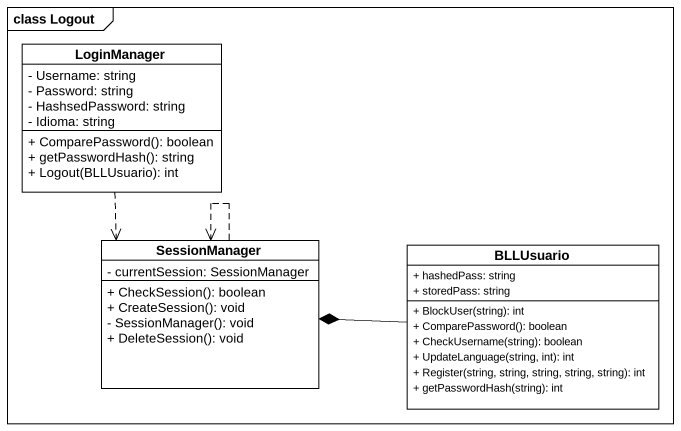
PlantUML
@startuml
mainframe class Logout
hide circle
hide empty members
skinparam classAttributeIconSize 0
class LoginManager {
  - Username: string
  - Password: string
  - HashsedPassword: string
  - Idioma: string
  + ComparePassword(): boolean
  + getPasswordHash(): string
  + Logout(BLLUsuario): int
}
class SessionManager {
  - currentSession: SessionManager
  + CheckSession(): boolean
  + CreateSession(): void
  - SessionManager(): void
  + DeleteSession(): void
}
class BLLUsuario {
  + hashedPass: string
  + storedPass: string
  + BlockUser(string): int
  + ComparePassword(): boolean
  + CheckUsername(string): boolean
  + UpdateLanguage(string, int): int
  + Register(string, string, string, string, string): int
  + getPasswordHash(string): int
}
LoginManager ..> SessionManager
SessionManager ..> SessionManager
BLLUsuario -left-* SessionManager
@enduml
